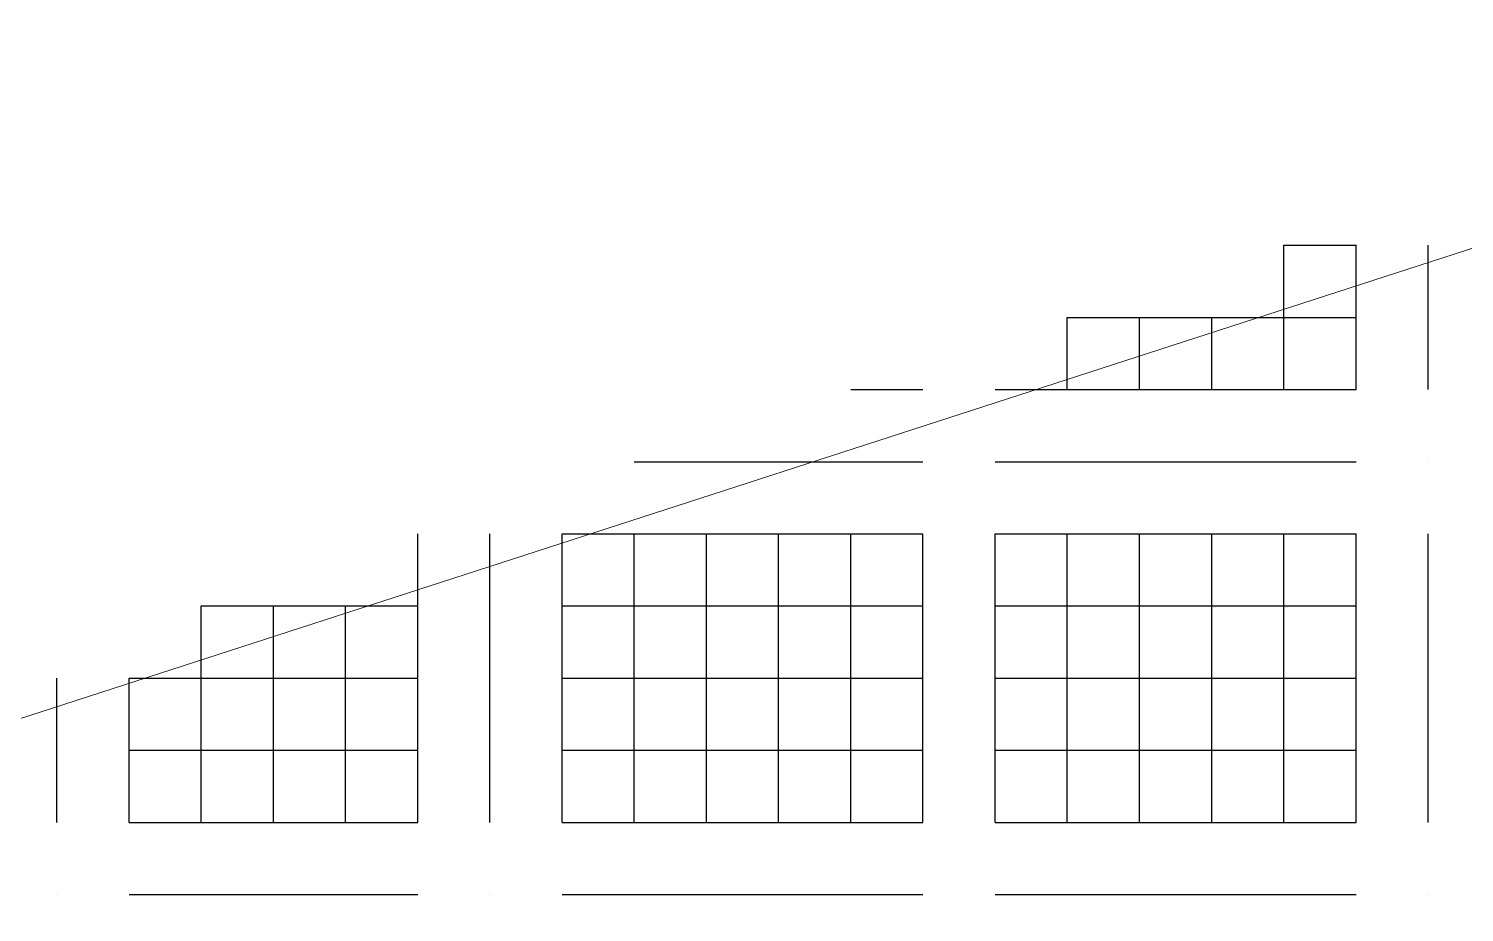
# Model space of a CAD drawing. Header units: millimetres. Extents: x 6 to 745025, y -1528 to 119936.
# Drawn here: x 178.052 to 178.894, y 110.324 to 110.843 of the extents above; entities that cross this region are included whole.
import ezdxf

# ---------------------------------------------------------------- set-up
doc = ezdxf.new("R2010")
doc.units = ezdxf.units.MM
doc.header["$MEASUREMENT"] = 0
doc.layers.get('0').update_dxf_attribs({"linetype": 'CONTINUOUS'})

msp = doc.modelspace()

# ---------------------------------------------------------------- linework, layer by layer
at = {"color": 0, "linetype": 'Continuous', "lineweight": 25, "true_color": 0x000005}
for p, q in [((178.78777, 110.71578), (178.83011, 110.71578)), ((178.83011, 110.71578), (178.83011, 110.71578)), ((178.83011, 110.71578), (178.83011, 110.71578)), ((178.87244, 110.71578), (178.87244, 110.71578)), ((178.87244, 110.71578), (178.87244, 110.71578)), ((178.87244, 110.71578), (178.87244, 110.71578)), ((178.87244, 110.71578), (178.87244, 110.71578)), ((178.87244, 110.71578), (178.87244, 110.71578)), ((178.66077, 110.63111), (178.66077, 110.67344)), ((178.66077, 110.63111), (178.66077, 110.67344)), ((178.66077, 110.63111), (178.66077, 110.67344)), ((178.70311, 110.63111), (178.70311, 110.67344)), ((178.70311, 110.63111), (178.70311, 110.67344)), ((178.70311, 110.63111), (178.70311, 110.67344)), ((178.70311, 110.63111), (178.70311, 110.67344)), ((178.70311, 110.63111), (178.70311, 110.67344)), ((178.70311, 110.63111), (178.70311, 110.67344)), ((178.70311, 110.63111), (178.70311, 110.67344)), ((178.74544, 110.63111), (178.74544, 110.67344)), ((178.74544, 110.63111), (178.74544, 110.67344)), ((178.74544, 110.63111), (178.74544, 110.67344)), ((178.74544, 110.63111), (178.74544, 110.67344)), ((178.74544, 110.63111), (178.74544, 110.67344)), ((178.74544, 110.63111), (178.74544, 110.67344)), ((178.74544, 110.63111), (178.74544, 110.67344)), ((178.78777, 110.67344), (178.83011, 110.67344)), ((178.78777, 110.67344), (178.83011, 110.67344)), ((178.78777, 110.63111), (178.78777, 110.67344)), ((178.78777, 110.63111), (178.78777, 110.67344)), ((178.78777, 110.63111), (178.78777, 110.67344)), ((178.78777, 110.63111), (178.78777, 110.67344)), ((178.78777, 110.63111), (178.78777, 110.67344)), ((178.87244, 110.67344), (178.87244, 110.67344)), ((178.87244, 110.67344), (178.87244, 110.67344)), ((178.87244, 110.67344), (178.87244, 110.67344)), ((178.87244, 110.67344), (178.87244, 110.67344)), ((178.87244, 110.67344), (178.87244, 110.67344)), ((178.87244, 110.67344), (178.87244, 110.67344)), ((178.87244, 110.67344), (178.87244, 110.67344)), ((178.53377, 110.63111), (178.57611, 110.63111)), ((178.53377, 110.63111), (178.53377, 110.63111)), ((178.53377, 110.63111), (178.53377, 110.63111)), ((178.53377, 110.63111), (178.53377, 110.63111)), ((178.57611, 110.63111), (178.57611, 110.63111)), ((178.57611, 110.63111), (178.57611, 110.63111)), ((178.57611, 110.63111), (178.57611, 110.63111)), ((178.57611, 110.63111), (178.57611, 110.63111)), ((178.57611, 110.63111), (178.57611, 110.63111)), ((178.57611, 110.63111), (178.57611, 110.63111)), ((178.57611, 110.63111), (178.57611, 110.63111)), ((178.57611, 110.63111), (178.57611, 110.63111)), ((178.57611, 110.63111), (178.57611, 110.63111)), ((178.57611, 110.63111), (178.57611, 110.63111)), ((178.61844, 110.63111), (178.61844, 110.63111)), ((178.61844, 110.63111), (178.61844, 110.63111)), ((178.61844, 110.63111), (178.61844, 110.63111)), ((178.61844, 110.63111), (178.61844, 110.63111)), ((178.61844, 110.63111), (178.61844, 110.63111)), ((178.61844, 110.63111), (178.61844, 110.63111)), ((178.61844, 110.63111), (178.61844, 110.63111)), ((178.61844, 110.63111), (178.61844, 110.63111)), ((178.66077, 110.63111), (178.66077, 110.63111)), ((178.66077, 110.63111), (178.66077, 110.63111)), ((178.66077, 110.63111), (178.66077, 110.63111)), ((178.66077, 110.63111), (178.66077, 110.63111)), ((178.87244, 110.63111), (178.87244, 110.63111)), ((178.87244, 110.63111), (178.87244, 110.63111)), ((178.87244, 110.63111), (178.87244, 110.63111)), ((178.87244, 110.63111), (178.87244, 110.63111)), ((178.87244, 110.63111), (178.87244, 110.63111)), ((178.87244, 110.63111), (178.87244, 110.63111)), ((178.87244, 110.63111), (178.87244, 110.63111)), ((178.87244, 110.63111), (178.87244, 110.63111)), ((178.40677, 110.58878), (178.40677, 110.58878)), ((178.40677, 110.58878), (178.40677, 110.58878)), ((178.40677, 110.58878), (178.40677, 110.58878)), ((178.44911, 110.58878), (178.44911, 110.58878)), ((178.44911, 110.58878), (178.44911, 110.58878)), ((178.44911, 110.58878), (178.44911, 110.58878)), ((178.44911, 110.58878), (178.44911, 110.58878)), ((178.44911, 110.58878), (178.44911, 110.58878)), ((178.44911, 110.58878), (178.44911, 110.58878)), ((178.44911, 110.58878), (178.44911, 110.58878)), ((178.49144, 110.58878), (178.49144, 110.58878)), ((178.49144, 110.58878), (178.49144, 110.58878)), ((178.49144, 110.58878), (178.49144, 110.58878)), ((178.49144, 110.58878), (178.49144, 110.58878)), ((178.49144, 110.58878), (178.49144, 110.58878)), ((178.49144, 110.58878), (178.49144, 110.58878)), ((178.49144, 110.58878), (178.49144, 110.58878)), ((178.53377, 110.58878), (178.57611, 110.58878)), ((178.53377, 110.58878), (178.53377, 110.58878)), ((178.53377, 110.58878), (178.53377, 110.58878)), ((178.53377, 110.58878), (178.53377, 110.58878)), ((178.53377, 110.58878), (178.53377, 110.58878)), ((178.53377, 110.58878), (178.53377, 110.58878)), ((178.53377, 110.58878), (178.53377, 110.58878)), ((178.53377, 110.58878), (178.53377, 110.58878)), ((178.57611, 110.58878), (178.57611, 110.58878)), ((178.57611, 110.58878), (178.57611, 110.58878)), ((178.57611, 110.58878), (178.57611, 110.58878)), ((178.57611, 110.58878), (178.57611, 110.58878)), ((178.57611, 110.58878), (178.57611, 110.58878)), ((178.57611, 110.58878), (178.57611, 110.58878)), ((178.57611, 110.58878), (178.57611, 110.58878)), ((178.61844, 110.58878), (178.61844, 110.58878)), ((178.61844, 110.58878), (178.61844, 110.58878)), ((178.61844, 110.58878), (178.61844, 110.58878)), ((178.61844, 110.58878), (178.61844, 110.58878)), ((178.61844, 110.58878), (178.61844, 110.58878)), ((178.61844, 110.58878), (178.61844, 110.58878)), ((178.61844, 110.58878), (178.61844, 110.58878)), ((178.61844, 110.58878), (178.61844, 110.58878)), ((178.66077, 110.58878), (178.66077, 110.58878)), ((178.66077, 110.58878), (178.66077, 110.58878)), ((178.66077, 110.58878), (178.66077, 110.58878)), ((178.66077, 110.58878), (178.66077, 110.58878)), ((178.66077, 110.58878), (178.66077, 110.58878)), ((178.66077, 110.58878), (178.66077, 110.58878)), ((178.66077, 110.58878), (178.66077, 110.58878)), ((178.70311, 110.58878), (178.70311, 110.58878)), ((178.70311, 110.58878), (178.70311, 110.58878)), ((178.70311, 110.58878), (178.70311, 110.58878)), ((178.70311, 110.58878), (178.70311, 110.58878)), ((178.70311, 110.58878), (178.70311, 110.58878)), ((178.70311, 110.58878), (178.70311, 110.58878)), ((178.70311, 110.58878), (178.70311, 110.58878)), ((178.74544, 110.58878), (178.74544, 110.58878)), ((178.74544, 110.58878), (178.74544, 110.58878)), ((178.74544, 110.58878), (178.74544, 110.58878)), ((178.74544, 110.58878), (178.74544, 110.58878)), ((178.74544, 110.58878), (178.74544, 110.58878)), ((178.74544, 110.58878), (178.74544, 110.58878)), ((178.74544, 110.58878), (178.74544, 110.58878)), ((178.78777, 110.58878), (178.78777, 110.58878)), ((178.78777, 110.58878), (178.78777, 110.58878)), ((178.78777, 110.58878), (178.78777, 110.58878)), ((178.78777, 110.58878), (178.78777, 110.58878)), ((178.78777, 110.58878), (178.78777, 110.58878)), ((178.78777, 110.58878), (178.78777, 110.58878)), ((178.78777, 110.58878), (178.78777, 110.58878)), ((178.83011, 110.58878), (178.83011, 110.58878)), ((178.83011, 110.58878), (178.83011, 110.58878)), ((178.83011, 110.58878), (178.83011, 110.58878)), ((178.83011, 110.58878), (178.83011, 110.58878)), ((178.83011, 110.58878), (178.83011, 110.58878)), ((178.83011, 110.58878), (178.83011, 110.58878)), ((178.83011, 110.58878), (178.83011, 110.58878)), ((178.87244, 110.58878), (178.87244, 110.58878)), ((178.87244, 110.58878), (178.87244, 110.58878)), ((178.87244, 110.58878), (178.87244, 110.58878)), ((178.87244, 110.58878), (178.87244, 110.58878)), ((178.87244, 110.58878), (178.87244, 110.58878)), ((178.87244, 110.58878), (178.87244, 110.58878)), ((178.87244, 110.58878), (178.87244, 110.58878)), ((178.87244, 110.58878), (178.87244, 110.58878)), ((178.87244, 110.58878), (178.87244, 110.58878)), ((178.87244, 110.58878), (178.87244, 110.58878)), ((178.87244, 110.58878), (178.87244, 110.58878)), ((178.87244, 110.58878), (178.87244, 110.58878)), ((178.87244, 110.58878), (178.87244, 110.58878)), ((178.87244, 110.58878), (178.87244, 110.58878)), ((178.27977, 110.54644), (178.27977, 110.54644)), ((178.32211, 110.54644), (178.32211, 110.54644)), ((178.32211, 110.54644), (178.32211, 110.54644)), ((178.32211, 110.54644), (178.32211, 110.54644)), ((178.32211, 110.54644), (178.32211, 110.54644)), ((178.87244, 110.54644), (178.87244, 110.54644)), ((178.87244, 110.54644), (178.87244, 110.54644)), ((178.87244, 110.54644), (178.87244, 110.54644)), ((178.87244, 110.54644), (178.87244, 110.54644)), ((178.87244, 110.54644), (178.87244, 110.54644)), ((178.87244, 110.54644), (178.87244, 110.54644)), ((178.87244, 110.54644), (178.87244, 110.54644)), ((178.23744, 110.50411), (178.27977, 110.50411)), ((178.23744, 110.50411), (178.27977, 110.50411)), ((178.27977, 110.50411), (178.27977, 110.50411)), ((178.32211, 110.50411), (178.32211, 110.50411)), ((178.32211, 110.50411), (178.32211, 110.50411)), ((178.32211, 110.50411), (178.32211, 110.50411)), ((178.32211, 110.50411), (178.32211, 110.50411)), ((178.32211, 110.50411), (178.32211, 110.50411)), ((178.32211, 110.50411), (178.32211, 110.50411)), ((178.32211, 110.50411), (178.32211, 110.50411)), ((178.87244, 110.50411), (178.87244, 110.50411)), ((178.87244, 110.50411), (178.87244, 110.50411)), ((178.87244, 110.50411), (178.87244, 110.50411)), ((178.87244, 110.50411), (178.87244, 110.50411)), ((178.87244, 110.50411), (178.87244, 110.50411)), ((178.87244, 110.50411), (178.87244, 110.50411)), ((178.87244, 110.50411), (178.87244, 110.50411)), ((178.06811, 110.46178), (178.06811, 110.46178)), ((178.06811, 110.46178), (178.06811, 110.46178)), ((178.06811, 110.46178), (178.06811, 110.46178)), ((178.06811, 110.46178), (178.06811, 110.46178)), ((178.32211, 110.46178), (178.32211, 110.46178)), ((178.32211, 110.46178), (178.32211, 110.46178)), ((178.32211, 110.46178), (178.32211, 110.46178)), ((178.32211, 110.46178), (178.32211, 110.46178)), ((178.32211, 110.46178), (178.32211, 110.46178)), ((178.32211, 110.46178), (178.32211, 110.46178)), ((178.32211, 110.46178), (178.32211, 110.46178)), ((178.87244, 110.46178), (178.87244, 110.46178)), ((178.87244, 110.46178), (178.87244, 110.46178)), ((178.87244, 110.46178), (178.87244, 110.46178)), ((178.87244, 110.46178), (178.87244, 110.46178)), ((178.87244, 110.46178), (178.87244, 110.46178)), ((178.87244, 110.46178), (178.87244, 110.46178)), ((178.87244, 110.46178), (178.87244, 110.46178)), ((178.06811, 110.41944), (178.06811, 110.41944)), ((178.06811, 110.41944), (178.06811, 110.41944)), ((178.06811, 110.41944), (178.06811, 110.41944)), ((178.06811, 110.41944), (178.06811, 110.41944)), ((178.06811, 110.41944), (178.06811, 110.41944)), ((178.06811, 110.41944), (178.06811, 110.41944)), ((178.06811, 110.41944), (178.06811, 110.41944)), ((178.32211, 110.41944), (178.32211, 110.41944)), ((178.32211, 110.41944), (178.32211, 110.41944)), ((178.32211, 110.41944), (178.32211, 110.41944)), ((178.32211, 110.41944), (178.32211, 110.41944)), ((178.32211, 110.41944), (178.32211, 110.41944)), ((178.32211, 110.41944), (178.32211, 110.41944)), ((178.32211, 110.41944), (178.32211, 110.41944)), ((178.87244, 110.41944), (178.87244, 110.41944)), ((178.87244, 110.41944), (178.87244, 110.41944)), ((178.87244, 110.41944), (178.87244, 110.41944)), ((178.87244, 110.41944), (178.87244, 110.41944)), ((178.87244, 110.41944), (178.87244, 110.41944)), ((178.87244, 110.41944), (178.87244, 110.41944)), ((178.87244, 110.41944), (178.87244, 110.41944)), ((178.06811, 110.37711), (178.06811, 110.37711)), ((178.06811, 110.37711), (178.06811, 110.37711)), ((178.06811, 110.37711), (178.06811, 110.37711)), ((178.06811, 110.37711), (178.06811, 110.37711)), ((178.06811, 110.37711), (178.06811, 110.37711)), ((178.06811, 110.37711), (178.06811, 110.37711)), ((178.06811, 110.37711), (178.06811, 110.37711)), ((178.06811, 110.37711), (178.06811, 110.37711)), ((178.32211, 110.37711), (178.32211, 110.37711)), ((178.32211, 110.37711), (178.32211, 110.37711)), ((178.32211, 110.37711), (178.32211, 110.37711)), ((178.32211, 110.37711), (178.32211, 110.37711)), ((178.32211, 110.37711), (178.32211, 110.37711)), ((178.32211, 110.37711), (178.32211, 110.37711)), ((178.32211, 110.37711), (178.32211, 110.37711)), ((178.32211, 110.37711), (178.32211, 110.37711)), ((178.87244, 110.37711), (178.87244, 110.37711)), ((178.87244, 110.37711), (178.87244, 110.37711)), ((178.87244, 110.37711), (178.87244, 110.37711)), ((178.87244, 110.37711), (178.87244, 110.37711)), ((178.87244, 110.37711), (178.87244, 110.37711)), ((178.87244, 110.37711), (178.87244, 110.37711)), ((178.87244, 110.37711), (178.87244, 110.37711)), ((178.87244, 110.37711), (178.87244, 110.37711)), ((178.06811, 110.33478), (178.06811, 110.33478)), ((178.06811, 110.33478), (178.06811, 110.33478)), ((178.06811, 110.33478), (178.06811, 110.33478)), ((178.06811, 110.33478), (178.06811, 110.33478)), ((178.06811, 110.33478), (178.06811, 110.33478)), ((178.06811, 110.33478), (178.06811, 110.33478)), ((178.06811, 110.33478), (178.06811, 110.33478)), ((178.06811, 110.33478), (178.06811, 110.33478)), ((178.06811, 110.33478), (178.06811, 110.33478)), ((178.06811, 110.33478), (178.06811, 110.33478)), ((178.06811, 110.33478), (178.06811, 110.33478)), ((178.06811, 110.33478), (178.06811, 110.33478)), ((178.06811, 110.33478), (178.06811, 110.33478)), ((178.06811, 110.33478), (178.06811, 110.33478)), ((178.11044, 110.33478), (178.11044, 110.33478)), ((178.11044, 110.33478), (178.11044, 110.33478)), ((178.11044, 110.33478), (178.11044, 110.33478)), ((178.11044, 110.33478), (178.11044, 110.33478)), ((178.11044, 110.33478), (178.11044, 110.33478)), ((178.11044, 110.33478), (178.11044, 110.33478)), ((178.11044, 110.33478), (178.11044, 110.33478)), ((178.11044, 110.33478), (178.11044, 110.33478)), ((178.15277, 110.33478), (178.15277, 110.33478)), ((178.15277, 110.33478), (178.15277, 110.33478)), ((178.15277, 110.33478), (178.15277, 110.33478)), ((178.15277, 110.33478), (178.15277, 110.33478)), ((178.15277, 110.33478), (178.15277, 110.33478)), ((178.15277, 110.33478), (178.15277, 110.33478)), ((178.15277, 110.33478), (178.15277, 110.33478)), ((178.19511, 110.33478), (178.19511, 110.33478)), ((178.19511, 110.33478), (178.19511, 110.33478)), ((178.19511, 110.33478), (178.19511, 110.33478)), ((178.19511, 110.33478), (178.19511, 110.33478)), ((178.19511, 110.33478), (178.19511, 110.33478)), ((178.19511, 110.33478), (178.19511, 110.33478)), ((178.19511, 110.33478), (178.19511, 110.33478)), ((178.23744, 110.33478), (178.23744, 110.33478)), ((178.23744, 110.33478), (178.23744, 110.33478)), ((178.23744, 110.33478), (178.23744, 110.33478)), ((178.23744, 110.33478), (178.23744, 110.33478)), ((178.23744, 110.33478), (178.23744, 110.33478)), ((178.23744, 110.33478), (178.23744, 110.33478)), ((178.23744, 110.33478), (178.23744, 110.33478)), ((178.27977, 110.33478), (178.27977, 110.33478)), ((178.27977, 110.33478), (178.27977, 110.33478)), ((178.27977, 110.33478), (178.27977, 110.33478)), ((178.27977, 110.33478), (178.27977, 110.33478)), ((178.27977, 110.33478), (178.27977, 110.33478)), ((178.27977, 110.33478), (178.27977, 110.33478)), ((178.27977, 110.33478), (178.27977, 110.33478)), ((178.32211, 110.33478), (178.32211, 110.33478)), ((178.32211, 110.33478), (178.32211, 110.33478)), ((178.32211, 110.33478), (178.32211, 110.33478)), ((178.32211, 110.33478), (178.32211, 110.33478)), ((178.32211, 110.33478), (178.32211, 110.33478)), ((178.32211, 110.33478), (178.32211, 110.33478)), ((178.32211, 110.33478), (178.32211, 110.33478)), ((178.32211, 110.33478), (178.32211, 110.33478)), ((178.32211, 110.33478), (178.32211, 110.33478)), ((178.32211, 110.33478), (178.32211, 110.33478)), ((178.32211, 110.33478), (178.32211, 110.33478)), ((178.32211, 110.33478), (178.32211, 110.33478)), ((178.32211, 110.33478), (178.32211, 110.33478)), ((178.32211, 110.33478), (178.32211, 110.33478)), ((178.36444, 110.33478), (178.36444, 110.33478)), ((178.36444, 110.33478), (178.36444, 110.33478)), ((178.36444, 110.33478), (178.36444, 110.33478)), ((178.36444, 110.33478), (178.36444, 110.33478)), ((178.36444, 110.33478), (178.36444, 110.33478)), ((178.36444, 110.33478), (178.36444, 110.33478)), ((178.36444, 110.33478), (178.36444, 110.33478)), ((178.36444, 110.33478), (178.36444, 110.33478)), ((178.40677, 110.33478), (178.40677, 110.33478)), ((178.40677, 110.33478), (178.40677, 110.33478)), ((178.40677, 110.33478), (178.40677, 110.33478)), ((178.40677, 110.33478), (178.40677, 110.33478)), ((178.40677, 110.33478), (178.40677, 110.33478)), ((178.40677, 110.33478), (178.40677, 110.33478)), ((178.40677, 110.33478), (178.40677, 110.33478)), ((178.44911, 110.33478), (178.44911, 110.33478)), ((178.44911, 110.33478), (178.44911, 110.33478)), ((178.44911, 110.33478), (178.44911, 110.33478)), ((178.44911, 110.33478), (178.44911, 110.33478)), ((178.44911, 110.33478), (178.44911, 110.33478)), ((178.44911, 110.33478), (178.44911, 110.33478)), ((178.44911, 110.33478), (178.44911, 110.33478)), ((178.49144, 110.33478), (178.49144, 110.33478)), ((178.49144, 110.33478), (178.49144, 110.33478)), ((178.49144, 110.33478), (178.49144, 110.33478)), ((178.49144, 110.33478), (178.49144, 110.33478)), ((178.49144, 110.33478), (178.49144, 110.33478)), ((178.49144, 110.33478), (178.49144, 110.33478)), ((178.49144, 110.33478), (178.49144, 110.33478)), ((178.53377, 110.33478), (178.53377, 110.33478)), ((178.53377, 110.33478), (178.53377, 110.33478)), ((178.53377, 110.33478), (178.53377, 110.33478)), ((178.53377, 110.33478), (178.53377, 110.33478)), ((178.53377, 110.33478), (178.53377, 110.33478)), ((178.53377, 110.33478), (178.53377, 110.33478)), ((178.53377, 110.33478), (178.53377, 110.33478)), ((178.57611, 110.33478), (178.57611, 110.33478)), ((178.57611, 110.33478), (178.57611, 110.33478)), ((178.57611, 110.33478), (178.57611, 110.33478)), ((178.57611, 110.33478), (178.57611, 110.33478)), ((178.57611, 110.33478), (178.57611, 110.33478)), ((178.57611, 110.33478), (178.57611, 110.33478)), ((178.57611, 110.33478), (178.57611, 110.33478)), ((178.61844, 110.33478), (178.61844, 110.33478)), ((178.61844, 110.33478), (178.61844, 110.33478)), ((178.61844, 110.33478), (178.61844, 110.33478)), ((178.61844, 110.33478), (178.61844, 110.33478)), ((178.61844, 110.33478), (178.61844, 110.33478)), ((178.61844, 110.33478), (178.61844, 110.33478)), ((178.61844, 110.33478), (178.61844, 110.33478)), ((178.61844, 110.33478), (178.61844, 110.33478)), ((178.66077, 110.33478), (178.66077, 110.33478)), ((178.66077, 110.33478), (178.66077, 110.33478)), ((178.66077, 110.33478), (178.66077, 110.33478)), ((178.66077, 110.33478), (178.66077, 110.33478)), ((178.66077, 110.33478), (178.66077, 110.33478)), ((178.66077, 110.33478), (178.66077, 110.33478)), ((178.66077, 110.33478), (178.66077, 110.33478)), ((178.70311, 110.33478), (178.70311, 110.33478)), ((178.70311, 110.33478), (178.70311, 110.33478)), ((178.70311, 110.33478), (178.70311, 110.33478)), ((178.70311, 110.33478), (178.70311, 110.33478)), ((178.70311, 110.33478), (178.70311, 110.33478)), ((178.70311, 110.33478), (178.70311, 110.33478)), ((178.70311, 110.33478), (178.70311, 110.33478)), ((178.74544, 110.33478), (178.74544, 110.33478)), ((178.74544, 110.33478), (178.74544, 110.33478)), ((178.74544, 110.33478), (178.74544, 110.33478)), ((178.74544, 110.33478), (178.74544, 110.33478)), ((178.74544, 110.33478), (178.74544, 110.33478)), ((178.74544, 110.33478), (178.74544, 110.33478)), ((178.74544, 110.33478), (178.74544, 110.33478)), ((178.78777, 110.33478), (178.78777, 110.33478)), ((178.78777, 110.33478), (178.78777, 110.33478)), ((178.78777, 110.33478), (178.78777, 110.33478)), ((178.78777, 110.33478), (178.78777, 110.33478)), ((178.78777, 110.33478), (178.78777, 110.33478)), ((178.78777, 110.33478), (178.78777, 110.33478)), ((178.78777, 110.33478), (178.78777, 110.33478)), ((178.83011, 110.33478), (178.83011, 110.33478)), ((178.83011, 110.33478), (178.83011, 110.33478)), ((178.83011, 110.33478), (178.83011, 110.33478)), ((178.83011, 110.33478), (178.83011, 110.33478)), ((178.83011, 110.33478), (178.83011, 110.33478)), ((178.83011, 110.33478), (178.83011, 110.33478)), ((178.83011, 110.33478), (178.83011, 110.33478)), ((178.87244, 110.33478), (178.87244, 110.33478)), ((178.87244, 110.33478), (178.87244, 110.33478)), ((178.87244, 110.33478), (178.87244, 110.33478)), ((178.87244, 110.33478), (178.87244, 110.33478)), ((178.87244, 110.33478), (178.87244, 110.33478)), ((178.87244, 110.33478), (178.87244, 110.33478)), ((178.87244, 110.33478), (178.87244, 110.33478)), ((178.87244, 110.33478), (178.87244, 110.33478)), ((178.87244, 110.33478), (178.87244, 110.33478)), ((178.87244, 110.33478), (178.87244, 110.33478)), ((178.87244, 110.33478), (178.87244, 110.33478)), ((178.87244, 110.33478), (178.87244, 110.33478)), ((178.87244, 110.33478), (178.87244, 110.33478)), ((178.87244, 110.33478), (178.87244, 110.33478))]:
    msp.add_line(p, q, dxfattribs=at)
at = {"color": 0, "linetype": 'Continuous', "lineweight": 18, "true_color": 0x000003}
msp.add_lwpolyline([(179.29577, 110.84278), (176.29011, 109.86911), (179.29577, 108.89544)], dxfattribs=at)
at = {"color": 0, "linetype": 'Continuous', "lineweight": 25, "true_color": 0x000005}
for points in [[(178.78777, 110.63111), (178.78777, 110.67344), (178.78777, 110.71578)], [(178.78777, 110.63111), (178.78777, 110.67344), (178.78777, 110.71578)], [(178.83011, 110.63111), (178.83011, 110.67344), (178.83011, 110.71578)], [(178.83011, 110.63111), (178.83011, 110.67344), (178.83011, 110.71578)], [(178.83011, 110.63111), (178.83011, 110.67344), (178.83011, 110.71578)], [(178.83011, 110.63111), (178.83011, 110.67344), (178.83011, 110.71578)], [(178.83011, 110.63111), (178.83011, 110.67344), (178.83011, 110.71578)], [(178.83011, 110.63111), (178.83011, 110.67344), (178.83011, 110.71578)], [(178.83011, 110.63111), (178.83011, 110.67344), (178.83011, 110.71578)], [(178.87244, 110.63111), (178.87244, 110.67344), (178.87244, 110.71578)], [(178.87244, 110.63111), (178.87244, 110.67344), (178.87244, 110.71578)], [(178.87244, 110.63111), (178.87244, 110.67344), (178.87244, 110.71578)], [(178.87244, 110.63111), (178.87244, 110.67344), (178.87244, 110.71578)], [(178.87244, 110.63111), (178.87244, 110.67344), (178.87244, 110.71578)], [(178.87244, 110.63111), (178.87244, 110.67344), (178.87244, 110.71578)], [(178.87244, 110.63111), (178.87244, 110.67344), (178.87244, 110.71578)], [(178.66077, 110.67344), (178.70311, 110.67344), (178.74544, 110.67344), (178.78777, 110.67344), (178.83011, 110.67344)], [(178.70311, 110.67344), (178.74544, 110.67344), (178.78777, 110.67344), (178.83011, 110.67344)], [(178.70311, 110.67344), (178.74544, 110.67344), (178.78777, 110.67344), (178.83011, 110.67344)], [(178.74544, 110.67344), (178.78777, 110.67344), (178.83011, 110.67344)], [(178.74544, 110.67344), (178.78777, 110.67344), (178.83011, 110.67344)], [(178.61844, 110.63111), (178.66077, 110.63111), (178.70311, 110.63111), (178.74544, 110.63111), (178.78777, 110.63111), (178.83011, 110.63111)], [(178.61844, 110.63111), (178.66077, 110.63111), (178.70311, 110.63111), (178.74544, 110.63111), (178.78777, 110.63111), (178.83011, 110.63111)], [(178.61844, 110.63111), (178.66077, 110.63111), (178.70311, 110.63111), (178.74544, 110.63111), (178.78777, 110.63111), (178.83011, 110.63111)], [(178.61844, 110.63111), (178.66077, 110.63111), (178.70311, 110.63111), (178.74544, 110.63111), (178.78777, 110.63111), (178.83011, 110.63111)], [(178.61844, 110.63111), (178.66077, 110.63111), (178.70311, 110.63111), (178.74544, 110.63111), (178.78777, 110.63111), (178.83011, 110.63111)], [(178.61844, 110.63111), (178.66077, 110.63111), (178.70311, 110.63111), (178.74544, 110.63111), (178.78777, 110.63111), (178.83011, 110.63111)], [(178.66077, 110.63111), (178.70311, 110.63111), (178.74544, 110.63111), (178.78777, 110.63111), (178.83011, 110.63111)], [(178.66077, 110.63111), (178.70311, 110.63111), (178.74544, 110.63111), (178.78777, 110.63111), (178.83011, 110.63111)], [(178.40677, 110.58878), (178.44911, 110.58878), (178.49144, 110.58878), (178.53377, 110.58878), (178.57611, 110.58878)], [(178.44911, 110.58878), (178.49144, 110.58878), (178.53377, 110.58878), (178.57611, 110.58878)], [(178.44911, 110.58878), (178.49144, 110.58878), (178.53377, 110.58878), (178.57611, 110.58878)], [(178.44911, 110.58878), (178.49144, 110.58878), (178.53377, 110.58878), (178.57611, 110.58878)], [(178.49144, 110.58878), (178.53377, 110.58878), (178.57611, 110.58878)], [(178.49144, 110.58878), (178.53377, 110.58878), (178.57611, 110.58878)], [(178.61844, 110.58878), (178.66077, 110.58878), (178.70311, 110.58878), (178.74544, 110.58878), (178.78777, 110.58878), (178.83011, 110.58878)], [(178.61844, 110.58878), (178.66077, 110.58878), (178.70311, 110.58878), (178.74544, 110.58878), (178.78777, 110.58878), (178.83011, 110.58878)], [(178.61844, 110.58878), (178.66077, 110.58878), (178.70311, 110.58878), (178.74544, 110.58878), (178.78777, 110.58878), (178.83011, 110.58878)], [(178.61844, 110.58878), (178.66077, 110.58878), (178.70311, 110.58878), (178.74544, 110.58878), (178.78777, 110.58878), (178.83011, 110.58878)], [(178.61844, 110.58878), (178.66077, 110.58878), (178.70311, 110.58878), (178.74544, 110.58878), (178.78777, 110.58878), (178.83011, 110.58878)], [(178.61844, 110.58878), (178.66077, 110.58878), (178.70311, 110.58878), (178.74544, 110.58878), (178.78777, 110.58878), (178.83011, 110.58878)], [(178.61844, 110.58878), (178.66077, 110.58878), (178.70311, 110.58878), (178.74544, 110.58878), (178.78777, 110.58878), (178.83011, 110.58878)], [(178.27977, 110.37711), (178.27977, 110.41944), (178.27977, 110.46178), (178.27977, 110.50411), (178.27977, 110.54644)], [(178.27977, 110.37711), (178.27977, 110.41944), (178.27977, 110.46178), (178.27977, 110.50411), (178.27977, 110.54644)], [(178.27977, 110.37711), (178.27977, 110.41944), (178.27977, 110.46178), (178.27977, 110.50411), (178.27977, 110.54644)], [(178.27977, 110.37711), (178.27977, 110.41944), (178.27977, 110.46178), (178.27977, 110.50411), (178.27977, 110.54644)], [(178.32211, 110.37711), (178.32211, 110.41944), (178.32211, 110.46178), (178.32211, 110.50411), (178.32211, 110.54644)], [(178.32211, 110.37711), (178.32211, 110.41944), (178.32211, 110.46178), (178.32211, 110.50411), (178.32211, 110.54644)], [(178.32211, 110.37711), (178.32211, 110.41944), (178.32211, 110.46178), (178.32211, 110.50411), (178.32211, 110.54644)], [(178.32211, 110.37711), (178.32211, 110.41944), (178.32211, 110.46178), (178.32211, 110.50411), (178.32211, 110.54644)], [(178.32211, 110.37711), (178.32211, 110.41944), (178.32211, 110.46178), (178.32211, 110.50411), (178.32211, 110.54644)], [(178.32211, 110.37711), (178.32211, 110.41944), (178.32211, 110.46178), (178.32211, 110.50411), (178.32211, 110.54644)], [(178.32211, 110.37711), (178.32211, 110.41944), (178.32211, 110.46178), (178.32211, 110.50411), (178.32211, 110.54644)], [(178.36444, 110.54644), (178.40677, 110.54644), (178.44911, 110.54644), (178.49144, 110.54644), (178.53377, 110.54644), (178.57611, 110.54644)], [(178.36444, 110.54644), (178.40677, 110.54644), (178.44911, 110.54644), (178.49144, 110.54644), (178.53377, 110.54644), (178.57611, 110.54644)], [(178.36444, 110.54644), (178.40677, 110.54644), (178.44911, 110.54644), (178.49144, 110.54644), (178.53377, 110.54644), (178.57611, 110.54644)], [(178.36444, 110.54644), (178.40677, 110.54644), (178.44911, 110.54644), (178.49144, 110.54644), (178.53377, 110.54644), (178.57611, 110.54644)], [(178.36444, 110.54644), (178.40677, 110.54644), (178.44911, 110.54644), (178.49144, 110.54644), (178.53377, 110.54644), (178.57611, 110.54644)], [(178.36444, 110.54644), (178.40677, 110.54644), (178.44911, 110.54644), (178.49144, 110.54644), (178.53377, 110.54644), (178.57611, 110.54644)], [(178.36444, 110.37711), (178.36444, 110.41944), (178.36444, 110.46178), (178.36444, 110.50411), (178.36444, 110.54644)], [(178.36444, 110.37711), (178.36444, 110.41944), (178.36444, 110.46178), (178.36444, 110.50411), (178.36444, 110.54644)], [(178.36444, 110.37711), (178.36444, 110.41944), (178.36444, 110.46178), (178.36444, 110.50411), (178.36444, 110.54644)], [(178.36444, 110.37711), (178.36444, 110.41944), (178.36444, 110.46178), (178.36444, 110.50411), (178.36444, 110.54644)], [(178.36444, 110.37711), (178.36444, 110.41944), (178.36444, 110.46178), (178.36444, 110.50411), (178.36444, 110.54644)], [(178.36444, 110.37711), (178.36444, 110.41944), (178.36444, 110.46178), (178.36444, 110.50411), (178.36444, 110.54644)], [(178.36444, 110.37711), (178.36444, 110.41944), (178.36444, 110.46178), (178.36444, 110.50411), (178.36444, 110.54644)], [(178.36444, 110.37711), (178.36444, 110.41944), (178.36444, 110.46178), (178.36444, 110.50411), (178.36444, 110.54644)], [(178.40677, 110.54644), (178.44911, 110.54644), (178.49144, 110.54644), (178.53377, 110.54644), (178.57611, 110.54644)], [(178.40677, 110.37711), (178.40677, 110.41944), (178.40677, 110.46178), (178.40677, 110.50411), (178.40677, 110.54644)], [(178.40677, 110.37711), (178.40677, 110.41944), (178.40677, 110.46178), (178.40677, 110.50411), (178.40677, 110.54644)], [(178.40677, 110.37711), (178.40677, 110.41944), (178.40677, 110.46178), (178.40677, 110.50411), (178.40677, 110.54644)], [(178.40677, 110.37711), (178.40677, 110.41944), (178.40677, 110.46178), (178.40677, 110.50411), (178.40677, 110.54644)], [(178.40677, 110.37711), (178.40677, 110.41944), (178.40677, 110.46178), (178.40677, 110.50411), (178.40677, 110.54644)], [(178.40677, 110.37711), (178.40677, 110.41944), (178.40677, 110.46178), (178.40677, 110.50411), (178.40677, 110.54644)], [(178.40677, 110.37711), (178.40677, 110.41944), (178.40677, 110.46178), (178.40677, 110.50411), (178.40677, 110.54644)], [(178.44911, 110.37711), (178.44911, 110.41944), (178.44911, 110.46178), (178.44911, 110.50411), (178.44911, 110.54644)], [(178.44911, 110.37711), (178.44911, 110.41944), (178.44911, 110.46178), (178.44911, 110.50411), (178.44911, 110.54644)], [(178.44911, 110.37711), (178.44911, 110.41944), (178.44911, 110.46178), (178.44911, 110.50411), (178.44911, 110.54644)], [(178.44911, 110.37711), (178.44911, 110.41944), (178.44911, 110.46178), (178.44911, 110.50411), (178.44911, 110.54644)], [(178.44911, 110.37711), (178.44911, 110.41944), (178.44911, 110.46178), (178.44911, 110.50411), (178.44911, 110.54644)], [(178.44911, 110.37711), (178.44911, 110.41944), (178.44911, 110.46178), (178.44911, 110.50411), (178.44911, 110.54644)], [(178.44911, 110.37711), (178.44911, 110.41944), (178.44911, 110.46178), (178.44911, 110.50411), (178.44911, 110.54644)], [(178.49144, 110.37711), (178.49144, 110.41944), (178.49144, 110.46178), (178.49144, 110.50411), (178.49144, 110.54644)], [(178.49144, 110.37711), (178.49144, 110.41944), (178.49144, 110.46178), (178.49144, 110.50411), (178.49144, 110.54644)], [(178.49144, 110.37711), (178.49144, 110.41944), (178.49144, 110.46178), (178.49144, 110.50411), (178.49144, 110.54644)], [(178.49144, 110.37711), (178.49144, 110.41944), (178.49144, 110.46178), (178.49144, 110.50411), (178.49144, 110.54644)], [(178.49144, 110.37711), (178.49144, 110.41944), (178.49144, 110.46178), (178.49144, 110.50411), (178.49144, 110.54644)], [(178.49144, 110.37711), (178.49144, 110.41944), (178.49144, 110.46178), (178.49144, 110.50411), (178.49144, 110.54644)], [(178.49144, 110.37711), (178.49144, 110.41944), (178.49144, 110.46178), (178.49144, 110.50411), (178.49144, 110.54644)], [(178.53377, 110.37711), (178.53377, 110.41944), (178.53377, 110.46178), (178.53377, 110.50411), (178.53377, 110.54644)], [(178.53377, 110.37711), (178.53377, 110.41944), (178.53377, 110.46178), (178.53377, 110.50411), (178.53377, 110.54644)], [(178.53377, 110.37711), (178.53377, 110.41944), (178.53377, 110.46178), (178.53377, 110.50411), (178.53377, 110.54644)], [(178.53377, 110.37711), (178.53377, 110.41944), (178.53377, 110.46178), (178.53377, 110.50411), (178.53377, 110.54644)], [(178.53377, 110.37711), (178.53377, 110.41944), (178.53377, 110.46178), (178.53377, 110.50411), (178.53377, 110.54644)], [(178.53377, 110.37711), (178.53377, 110.41944), (178.53377, 110.46178), (178.53377, 110.50411), (178.53377, 110.54644)], [(178.53377, 110.37711), (178.53377, 110.41944), (178.53377, 110.46178), (178.53377, 110.50411), (178.53377, 110.54644)], [(178.57611, 110.37711), (178.57611, 110.41944), (178.57611, 110.46178), (178.57611, 110.50411), (178.57611, 110.54644)], [(178.57611, 110.37711), (178.57611, 110.41944), (178.57611, 110.46178), (178.57611, 110.50411), (178.57611, 110.54644)], [(178.57611, 110.37711), (178.57611, 110.41944), (178.57611, 110.46178), (178.57611, 110.50411), (178.57611, 110.54644)], [(178.57611, 110.37711), (178.57611, 110.41944), (178.57611, 110.46178), (178.57611, 110.50411), (178.57611, 110.54644)], [(178.57611, 110.37711), (178.57611, 110.41944), (178.57611, 110.46178), (178.57611, 110.50411), (178.57611, 110.54644)], [(178.57611, 110.37711), (178.57611, 110.41944), (178.57611, 110.46178), (178.57611, 110.50411), (178.57611, 110.54644)], [(178.57611, 110.37711), (178.57611, 110.41944), (178.57611, 110.46178), (178.57611, 110.50411), (178.57611, 110.54644)], [(178.61844, 110.54644), (178.66077, 110.54644), (178.70311, 110.54644), (178.74544, 110.54644), (178.78777, 110.54644), (178.83011, 110.54644)], [(178.61844, 110.54644), (178.66077, 110.54644), (178.70311, 110.54644), (178.74544, 110.54644), (178.78777, 110.54644), (178.83011, 110.54644)], [(178.61844, 110.54644), (178.66077, 110.54644), (178.70311, 110.54644), (178.74544, 110.54644), (178.78777, 110.54644), (178.83011, 110.54644)], [(178.61844, 110.54644), (178.66077, 110.54644), (178.70311, 110.54644), (178.74544, 110.54644), (178.78777, 110.54644), (178.83011, 110.54644)], [(178.61844, 110.54644), (178.66077, 110.54644), (178.70311, 110.54644), (178.74544, 110.54644), (178.78777, 110.54644), (178.83011, 110.54644)], [(178.61844, 110.54644), (178.66077, 110.54644), (178.70311, 110.54644), (178.74544, 110.54644), (178.78777, 110.54644), (178.83011, 110.54644)], [(178.61844, 110.54644), (178.66077, 110.54644), (178.70311, 110.54644), (178.74544, 110.54644), (178.78777, 110.54644), (178.83011, 110.54644)], [(178.61844, 110.37711), (178.61844, 110.41944), (178.61844, 110.46178), (178.61844, 110.50411), (178.61844, 110.54644)], [(178.61844, 110.37711), (178.61844, 110.41944), (178.61844, 110.46178), (178.61844, 110.50411), (178.61844, 110.54644)], [(178.61844, 110.37711), (178.61844, 110.41944), (178.61844, 110.46178), (178.61844, 110.50411), (178.61844, 110.54644)], [(178.61844, 110.37711), (178.61844, 110.41944), (178.61844, 110.46178), (178.61844, 110.50411), (178.61844, 110.54644)], [(178.61844, 110.37711), (178.61844, 110.41944), (178.61844, 110.46178), (178.61844, 110.50411), (178.61844, 110.54644)], [(178.61844, 110.37711), (178.61844, 110.41944), (178.61844, 110.46178), (178.61844, 110.50411), (178.61844, 110.54644)], [(178.61844, 110.37711), (178.61844, 110.41944), (178.61844, 110.46178), (178.61844, 110.50411), (178.61844, 110.54644)], [(178.61844, 110.37711), (178.61844, 110.41944), (178.61844, 110.46178), (178.61844, 110.50411), (178.61844, 110.54644)], [(178.66077, 110.37711), (178.66077, 110.41944), (178.66077, 110.46178), (178.66077, 110.50411), (178.66077, 110.54644)], [(178.66077, 110.37711), (178.66077, 110.41944), (178.66077, 110.46178), (178.66077, 110.50411), (178.66077, 110.54644)], [(178.66077, 110.37711), (178.66077, 110.41944), (178.66077, 110.46178), (178.66077, 110.50411), (178.66077, 110.54644)], [(178.66077, 110.37711), (178.66077, 110.41944), (178.66077, 110.46178), (178.66077, 110.50411), (178.66077, 110.54644)], [(178.66077, 110.37711), (178.66077, 110.41944), (178.66077, 110.46178), (178.66077, 110.50411), (178.66077, 110.54644)], [(178.66077, 110.37711), (178.66077, 110.41944), (178.66077, 110.46178), (178.66077, 110.50411), (178.66077, 110.54644)], [(178.66077, 110.37711), (178.66077, 110.41944), (178.66077, 110.46178), (178.66077, 110.50411), (178.66077, 110.54644)], [(178.70311, 110.37711), (178.70311, 110.41944), (178.70311, 110.46178), (178.70311, 110.50411), (178.70311, 110.54644)], [(178.70311, 110.37711), (178.70311, 110.41944), (178.70311, 110.46178), (178.70311, 110.50411), (178.70311, 110.54644)], [(178.70311, 110.37711), (178.70311, 110.41944), (178.70311, 110.46178), (178.70311, 110.50411), (178.70311, 110.54644)], [(178.70311, 110.37711), (178.70311, 110.41944), (178.70311, 110.46178), (178.70311, 110.50411), (178.70311, 110.54644)], [(178.70311, 110.37711), (178.70311, 110.41944), (178.70311, 110.46178), (178.70311, 110.50411), (178.70311, 110.54644)], [(178.70311, 110.37711), (178.70311, 110.41944), (178.70311, 110.46178), (178.70311, 110.50411), (178.70311, 110.54644)], [(178.70311, 110.37711), (178.70311, 110.41944), (178.70311, 110.46178), (178.70311, 110.50411), (178.70311, 110.54644)], [(178.74544, 110.37711), (178.74544, 110.41944), (178.74544, 110.46178), (178.74544, 110.50411), (178.74544, 110.54644)], [(178.74544, 110.37711), (178.74544, 110.41944), (178.74544, 110.46178), (178.74544, 110.50411), (178.74544, 110.54644)], [(178.74544, 110.37711), (178.74544, 110.41944), (178.74544, 110.46178), (178.74544, 110.50411), (178.74544, 110.54644)], [(178.74544, 110.37711), (178.74544, 110.41944), (178.74544, 110.46178), (178.74544, 110.50411), (178.74544, 110.54644)], [(178.74544, 110.37711), (178.74544, 110.41944), (178.74544, 110.46178), (178.74544, 110.50411), (178.74544, 110.54644)], [(178.74544, 110.37711), (178.74544, 110.41944), (178.74544, 110.46178), (178.74544, 110.50411), (178.74544, 110.54644)], [(178.74544, 110.37711), (178.74544, 110.41944), (178.74544, 110.46178), (178.74544, 110.50411), (178.74544, 110.54644)], [(178.78777, 110.37711), (178.78777, 110.41944), (178.78777, 110.46178), (178.78777, 110.50411), (178.78777, 110.54644)], [(178.78777, 110.37711), (178.78777, 110.41944), (178.78777, 110.46178), (178.78777, 110.50411), (178.78777, 110.54644)], [(178.78777, 110.37711), (178.78777, 110.41944), (178.78777, 110.46178), (178.78777, 110.50411), (178.78777, 110.54644)], [(178.78777, 110.37711), (178.78777, 110.41944), (178.78777, 110.46178), (178.78777, 110.50411), (178.78777, 110.54644)], [(178.78777, 110.37711), (178.78777, 110.41944), (178.78777, 110.46178), (178.78777, 110.50411), (178.78777, 110.54644)], [(178.78777, 110.37711), (178.78777, 110.41944), (178.78777, 110.46178), (178.78777, 110.50411), (178.78777, 110.54644)], [(178.78777, 110.37711), (178.78777, 110.41944), (178.78777, 110.46178), (178.78777, 110.50411), (178.78777, 110.54644)], [(178.83011, 110.37711), (178.83011, 110.41944), (178.83011, 110.46178), (178.83011, 110.50411), (178.83011, 110.54644)], [(178.83011, 110.37711), (178.83011, 110.41944), (178.83011, 110.46178), (178.83011, 110.50411), (178.83011, 110.54644)], [(178.83011, 110.37711), (178.83011, 110.41944), (178.83011, 110.46178), (178.83011, 110.50411), (178.83011, 110.54644)], [(178.83011, 110.37711), (178.83011, 110.41944), (178.83011, 110.46178), (178.83011, 110.50411), (178.83011, 110.54644)], [(178.83011, 110.37711), (178.83011, 110.41944), (178.83011, 110.46178), (178.83011, 110.50411), (178.83011, 110.54644)], [(178.83011, 110.37711), (178.83011, 110.41944), (178.83011, 110.46178), (178.83011, 110.50411), (178.83011, 110.54644)], [(178.83011, 110.37711), (178.83011, 110.41944), (178.83011, 110.46178), (178.83011, 110.50411), (178.83011, 110.54644)], [(178.87244, 110.37711), (178.87244, 110.41944), (178.87244, 110.46178), (178.87244, 110.50411), (178.87244, 110.54644)], [(178.87244, 110.37711), (178.87244, 110.41944), (178.87244, 110.46178), (178.87244, 110.50411), (178.87244, 110.54644)], [(178.87244, 110.37711), (178.87244, 110.41944), (178.87244, 110.46178), (178.87244, 110.50411), (178.87244, 110.54644)], [(178.87244, 110.37711), (178.87244, 110.41944), (178.87244, 110.46178), (178.87244, 110.50411), (178.87244, 110.54644)], [(178.87244, 110.37711), (178.87244, 110.41944), (178.87244, 110.46178), (178.87244, 110.50411), (178.87244, 110.54644)], [(178.87244, 110.37711), (178.87244, 110.41944), (178.87244, 110.46178), (178.87244, 110.50411), (178.87244, 110.54644)], [(178.87244, 110.37711), (178.87244, 110.41944), (178.87244, 110.46178), (178.87244, 110.50411), (178.87244, 110.54644)], [(178.15277, 110.50411), (178.19511, 110.50411), (178.23744, 110.50411), (178.27977, 110.50411)], [(178.15277, 110.37711), (178.15277, 110.41944), (178.15277, 110.46178), (178.15277, 110.50411)], [(178.15277, 110.37711), (178.15277, 110.41944), (178.15277, 110.46178), (178.15277, 110.50411)], [(178.15277, 110.37711), (178.15277, 110.41944), (178.15277, 110.46178), (178.15277, 110.50411)], [(178.15277, 110.37711), (178.15277, 110.41944), (178.15277, 110.46178), (178.15277, 110.50411)], [(178.19511, 110.50411), (178.23744, 110.50411), (178.27977, 110.50411)], [(178.19511, 110.50411), (178.23744, 110.50411), (178.27977, 110.50411)], [(178.19511, 110.50411), (178.23744, 110.50411), (178.27977, 110.50411)], [(178.19511, 110.37711), (178.19511, 110.41944), (178.19511, 110.46178), (178.19511, 110.50411)], [(178.19511, 110.37711), (178.19511, 110.41944), (178.19511, 110.46178), (178.19511, 110.50411)], [(178.19511, 110.37711), (178.19511, 110.41944), (178.19511, 110.46178), (178.19511, 110.50411)], [(178.19511, 110.37711), (178.19511, 110.41944), (178.19511, 110.46178), (178.19511, 110.50411)], [(178.19511, 110.37711), (178.19511, 110.41944), (178.19511, 110.46178), (178.19511, 110.50411)], [(178.19511, 110.37711), (178.19511, 110.41944), (178.19511, 110.46178), (178.19511, 110.50411)], [(178.19511, 110.37711), (178.19511, 110.41944), (178.19511, 110.46178), (178.19511, 110.50411)], [(178.23744, 110.37711), (178.23744, 110.41944), (178.23744, 110.46178), (178.23744, 110.50411)], [(178.23744, 110.37711), (178.23744, 110.41944), (178.23744, 110.46178), (178.23744, 110.50411)], [(178.23744, 110.37711), (178.23744, 110.41944), (178.23744, 110.46178), (178.23744, 110.50411)], [(178.23744, 110.37711), (178.23744, 110.41944), (178.23744, 110.46178), (178.23744, 110.50411)], [(178.23744, 110.37711), (178.23744, 110.41944), (178.23744, 110.46178), (178.23744, 110.50411)], [(178.23744, 110.37711), (178.23744, 110.41944), (178.23744, 110.46178), (178.23744, 110.50411)], [(178.23744, 110.37711), (178.23744, 110.41944), (178.23744, 110.46178), (178.23744, 110.50411)], [(178.27977, 110.37711), (178.27977, 110.41944), (178.27977, 110.46178), (178.27977, 110.50411)], [(178.27977, 110.37711), (178.27977, 110.41944), (178.27977, 110.46178), (178.27977, 110.50411)], [(178.27977, 110.37711), (178.27977, 110.41944), (178.27977, 110.46178), (178.27977, 110.50411)], [(178.36444, 110.50411), (178.40677, 110.50411), (178.44911, 110.50411), (178.49144, 110.50411), (178.53377, 110.50411), (178.57611, 110.50411)], [(178.36444, 110.50411), (178.40677, 110.50411), (178.44911, 110.50411), (178.49144, 110.50411), (178.53377, 110.50411), (178.57611, 110.50411)], [(178.36444, 110.50411), (178.40677, 110.50411), (178.44911, 110.50411), (178.49144, 110.50411), (178.53377, 110.50411), (178.57611, 110.50411)], [(178.36444, 110.50411), (178.40677, 110.50411), (178.44911, 110.50411), (178.49144, 110.50411), (178.53377, 110.50411), (178.57611, 110.50411)], [(178.36444, 110.50411), (178.40677, 110.50411), (178.44911, 110.50411), (178.49144, 110.50411), (178.53377, 110.50411), (178.57611, 110.50411)], [(178.36444, 110.50411), (178.40677, 110.50411), (178.44911, 110.50411), (178.49144, 110.50411), (178.53377, 110.50411), (178.57611, 110.50411)], [(178.36444, 110.50411), (178.40677, 110.50411), (178.44911, 110.50411), (178.49144, 110.50411), (178.53377, 110.50411), (178.57611, 110.50411)], [(178.61844, 110.50411), (178.66077, 110.50411), (178.70311, 110.50411), (178.74544, 110.50411), (178.78777, 110.50411), (178.83011, 110.50411)], [(178.61844, 110.50411), (178.66077, 110.50411), (178.70311, 110.50411), (178.74544, 110.50411), (178.78777, 110.50411), (178.83011, 110.50411)], [(178.61844, 110.50411), (178.66077, 110.50411), (178.70311, 110.50411), (178.74544, 110.50411), (178.78777, 110.50411), (178.83011, 110.50411)], [(178.61844, 110.50411), (178.66077, 110.50411), (178.70311, 110.50411), (178.74544, 110.50411), (178.78777, 110.50411), (178.83011, 110.50411)], [(178.61844, 110.50411), (178.66077, 110.50411), (178.70311, 110.50411), (178.74544, 110.50411), (178.78777, 110.50411), (178.83011, 110.50411)], [(178.61844, 110.50411), (178.66077, 110.50411), (178.70311, 110.50411), (178.74544, 110.50411), (178.78777, 110.50411), (178.83011, 110.50411)], [(178.61844, 110.50411), (178.66077, 110.50411), (178.70311, 110.50411), (178.74544, 110.50411), (178.78777, 110.50411), (178.83011, 110.50411)], [(178.06811, 110.37711), (178.06811, 110.41944), (178.06811, 110.46178)], [(178.06811, 110.37711), (178.06811, 110.41944), (178.06811, 110.46178)], [(178.06811, 110.37711), (178.06811, 110.41944), (178.06811, 110.46178)], [(178.06811, 110.37711), (178.06811, 110.41944), (178.06811, 110.46178)], [(178.06811, 110.37711), (178.06811, 110.41944), (178.06811, 110.46178)], [(178.06811, 110.37711), (178.06811, 110.41944), (178.06811, 110.46178)], [(178.06811, 110.37711), (178.06811, 110.41944), (178.06811, 110.46178)], [(178.11044, 110.46178), (178.15277, 110.46178), (178.19511, 110.46178), (178.23744, 110.46178), (178.27977, 110.46178)], [(178.11044, 110.46178), (178.15277, 110.46178), (178.19511, 110.46178), (178.23744, 110.46178), (178.27977, 110.46178)], [(178.11044, 110.46178), (178.15277, 110.46178), (178.19511, 110.46178), (178.23744, 110.46178), (178.27977, 110.46178)], [(178.11044, 110.46178), (178.15277, 110.46178), (178.19511, 110.46178), (178.23744, 110.46178), (178.27977, 110.46178)], [(178.11044, 110.46178), (178.15277, 110.46178), (178.19511, 110.46178), (178.23744, 110.46178), (178.27977, 110.46178)], [(178.11044, 110.46178), (178.15277, 110.46178), (178.19511, 110.46178), (178.23744, 110.46178), (178.27977, 110.46178)], [(178.11044, 110.37711), (178.11044, 110.41944), (178.11044, 110.46178)], [(178.11044, 110.37711), (178.11044, 110.41944), (178.11044, 110.46178)], [(178.11044, 110.37711), (178.11044, 110.41944), (178.11044, 110.46178)], [(178.11044, 110.37711), (178.11044, 110.41944), (178.11044, 110.46178)], [(178.11044, 110.37711), (178.11044, 110.41944), (178.11044, 110.46178)], [(178.11044, 110.37711), (178.11044, 110.41944), (178.11044, 110.46178)], [(178.11044, 110.37711), (178.11044, 110.41944), (178.11044, 110.46178)], [(178.11044, 110.37711), (178.11044, 110.41944), (178.11044, 110.46178)], [(178.15277, 110.46178), (178.19511, 110.46178), (178.23744, 110.46178), (178.27977, 110.46178)], [(178.15277, 110.37711), (178.15277, 110.41944), (178.15277, 110.46178)], [(178.15277, 110.37711), (178.15277, 110.41944), (178.15277, 110.46178)], [(178.15277, 110.37711), (178.15277, 110.41944), (178.15277, 110.46178)], [(178.36444, 110.46178), (178.40677, 110.46178), (178.44911, 110.46178), (178.49144, 110.46178), (178.53377, 110.46178), (178.57611, 110.46178)], [(178.36444, 110.46178), (178.40677, 110.46178), (178.44911, 110.46178), (178.49144, 110.46178), (178.53377, 110.46178), (178.57611, 110.46178)], [(178.36444, 110.46178), (178.40677, 110.46178), (178.44911, 110.46178), (178.49144, 110.46178), (178.53377, 110.46178), (178.57611, 110.46178)], [(178.36444, 110.46178), (178.40677, 110.46178), (178.44911, 110.46178), (178.49144, 110.46178), (178.53377, 110.46178), (178.57611, 110.46178)], [(178.36444, 110.46178), (178.40677, 110.46178), (178.44911, 110.46178), (178.49144, 110.46178), (178.53377, 110.46178), (178.57611, 110.46178)], [(178.36444, 110.46178), (178.40677, 110.46178), (178.44911, 110.46178), (178.49144, 110.46178), (178.53377, 110.46178), (178.57611, 110.46178)], [(178.36444, 110.46178), (178.40677, 110.46178), (178.44911, 110.46178), (178.49144, 110.46178), (178.53377, 110.46178), (178.57611, 110.46178)], [(178.61844, 110.46178), (178.66077, 110.46178), (178.70311, 110.46178), (178.74544, 110.46178), (178.78777, 110.46178), (178.83011, 110.46178)], [(178.61844, 110.46178), (178.66077, 110.46178), (178.70311, 110.46178), (178.74544, 110.46178), (178.78777, 110.46178), (178.83011, 110.46178)], [(178.61844, 110.46178), (178.66077, 110.46178), (178.70311, 110.46178), (178.74544, 110.46178), (178.78777, 110.46178), (178.83011, 110.46178)], [(178.61844, 110.46178), (178.66077, 110.46178), (178.70311, 110.46178), (178.74544, 110.46178), (178.78777, 110.46178), (178.83011, 110.46178)], [(178.61844, 110.46178), (178.66077, 110.46178), (178.70311, 110.46178), (178.74544, 110.46178), (178.78777, 110.46178), (178.83011, 110.46178)], [(178.61844, 110.46178), (178.66077, 110.46178), (178.70311, 110.46178), (178.74544, 110.46178), (178.78777, 110.46178), (178.83011, 110.46178)], [(178.61844, 110.46178), (178.66077, 110.46178), (178.70311, 110.46178), (178.74544, 110.46178), (178.78777, 110.46178), (178.83011, 110.46178)], [(178.11044, 110.41944), (178.15277, 110.41944), (178.19511, 110.41944), (178.23744, 110.41944), (178.27977, 110.41944)], [(178.11044, 110.41944), (178.15277, 110.41944), (178.19511, 110.41944), (178.23744, 110.41944), (178.27977, 110.41944)], [(178.11044, 110.41944), (178.15277, 110.41944), (178.19511, 110.41944), (178.23744, 110.41944), (178.27977, 110.41944)], [(178.11044, 110.41944), (178.15277, 110.41944), (178.19511, 110.41944), (178.23744, 110.41944), (178.27977, 110.41944)], [(178.11044, 110.41944), (178.15277, 110.41944), (178.19511, 110.41944), (178.23744, 110.41944), (178.27977, 110.41944)], [(178.11044, 110.41944), (178.15277, 110.41944), (178.19511, 110.41944), (178.23744, 110.41944), (178.27977, 110.41944)], [(178.11044, 110.41944), (178.15277, 110.41944), (178.19511, 110.41944), (178.23744, 110.41944), (178.27977, 110.41944)], [(178.36444, 110.41944), (178.40677, 110.41944), (178.44911, 110.41944), (178.49144, 110.41944), (178.53377, 110.41944), (178.57611, 110.41944)], [(178.36444, 110.41944), (178.40677, 110.41944), (178.44911, 110.41944), (178.49144, 110.41944), (178.53377, 110.41944), (178.57611, 110.41944)], [(178.36444, 110.41944), (178.40677, 110.41944), (178.44911, 110.41944), (178.49144, 110.41944), (178.53377, 110.41944), (178.57611, 110.41944)], [(178.36444, 110.41944), (178.40677, 110.41944), (178.44911, 110.41944), (178.49144, 110.41944), (178.53377, 110.41944), (178.57611, 110.41944)], [(178.36444, 110.41944), (178.40677, 110.41944), (178.44911, 110.41944), (178.49144, 110.41944), (178.53377, 110.41944), (178.57611, 110.41944)], [(178.36444, 110.41944), (178.40677, 110.41944), (178.44911, 110.41944), (178.49144, 110.41944), (178.53377, 110.41944), (178.57611, 110.41944)], [(178.36444, 110.41944), (178.40677, 110.41944), (178.44911, 110.41944), (178.49144, 110.41944), (178.53377, 110.41944), (178.57611, 110.41944)], [(178.61844, 110.41944), (178.66077, 110.41944), (178.70311, 110.41944), (178.74544, 110.41944), (178.78777, 110.41944), (178.83011, 110.41944)], [(178.61844, 110.41944), (178.66077, 110.41944), (178.70311, 110.41944), (178.74544, 110.41944), (178.78777, 110.41944), (178.83011, 110.41944)], [(178.61844, 110.41944), (178.66077, 110.41944), (178.70311, 110.41944), (178.74544, 110.41944), (178.78777, 110.41944), (178.83011, 110.41944)], [(178.61844, 110.41944), (178.66077, 110.41944), (178.70311, 110.41944), (178.74544, 110.41944), (178.78777, 110.41944), (178.83011, 110.41944)], [(178.61844, 110.41944), (178.66077, 110.41944), (178.70311, 110.41944), (178.74544, 110.41944), (178.78777, 110.41944), (178.83011, 110.41944)], [(178.61844, 110.41944), (178.66077, 110.41944), (178.70311, 110.41944), (178.74544, 110.41944), (178.78777, 110.41944), (178.83011, 110.41944)], [(178.61844, 110.41944), (178.66077, 110.41944), (178.70311, 110.41944), (178.74544, 110.41944), (178.78777, 110.41944), (178.83011, 110.41944)], [(178.11044, 110.37711), (178.15277, 110.37711), (178.19511, 110.37711), (178.23744, 110.37711), (178.27977, 110.37711)], [(178.11044, 110.37711), (178.15277, 110.37711), (178.19511, 110.37711), (178.23744, 110.37711), (178.27977, 110.37711)], [(178.11044, 110.37711), (178.15277, 110.37711), (178.19511, 110.37711), (178.23744, 110.37711), (178.27977, 110.37711)], [(178.11044, 110.37711), (178.15277, 110.37711), (178.19511, 110.37711), (178.23744, 110.37711), (178.27977, 110.37711)], [(178.11044, 110.37711), (178.15277, 110.37711), (178.19511, 110.37711), (178.23744, 110.37711), (178.27977, 110.37711)], [(178.11044, 110.37711), (178.15277, 110.37711), (178.19511, 110.37711), (178.23744, 110.37711), (178.27977, 110.37711)], [(178.11044, 110.37711), (178.15277, 110.37711), (178.19511, 110.37711), (178.23744, 110.37711), (178.27977, 110.37711)], [(178.11044, 110.37711), (178.15277, 110.37711), (178.19511, 110.37711), (178.23744, 110.37711), (178.27977, 110.37711)], [(178.36444, 110.37711), (178.40677, 110.37711), (178.44911, 110.37711), (178.49144, 110.37711), (178.53377, 110.37711), (178.57611, 110.37711)], [(178.36444, 110.37711), (178.40677, 110.37711), (178.44911, 110.37711), (178.49144, 110.37711), (178.53377, 110.37711), (178.57611, 110.37711)], [(178.36444, 110.37711), (178.40677, 110.37711), (178.44911, 110.37711), (178.49144, 110.37711), (178.53377, 110.37711), (178.57611, 110.37711)], [(178.36444, 110.37711), (178.40677, 110.37711), (178.44911, 110.37711), (178.49144, 110.37711), (178.53377, 110.37711), (178.57611, 110.37711)], [(178.36444, 110.37711), (178.40677, 110.37711), (178.44911, 110.37711), (178.49144, 110.37711), (178.53377, 110.37711), (178.57611, 110.37711)], [(178.36444, 110.37711), (178.40677, 110.37711), (178.44911, 110.37711), (178.49144, 110.37711), (178.53377, 110.37711), (178.57611, 110.37711)], [(178.36444, 110.37711), (178.40677, 110.37711), (178.44911, 110.37711), (178.49144, 110.37711), (178.53377, 110.37711), (178.57611, 110.37711)], [(178.36444, 110.37711), (178.40677, 110.37711), (178.44911, 110.37711), (178.49144, 110.37711), (178.53377, 110.37711), (178.57611, 110.37711)], [(178.61844, 110.37711), (178.66077, 110.37711), (178.70311, 110.37711), (178.74544, 110.37711), (178.78777, 110.37711), (178.83011, 110.37711)], [(178.61844, 110.37711), (178.66077, 110.37711), (178.70311, 110.37711), (178.74544, 110.37711), (178.78777, 110.37711), (178.83011, 110.37711)], [(178.61844, 110.37711), (178.66077, 110.37711), (178.70311, 110.37711), (178.74544, 110.37711), (178.78777, 110.37711), (178.83011, 110.37711)], [(178.61844, 110.37711), (178.66077, 110.37711), (178.70311, 110.37711), (178.74544, 110.37711), (178.78777, 110.37711), (178.83011, 110.37711)], [(178.61844, 110.37711), (178.66077, 110.37711), (178.70311, 110.37711), (178.74544, 110.37711), (178.78777, 110.37711), (178.83011, 110.37711)], [(178.61844, 110.37711), (178.66077, 110.37711), (178.70311, 110.37711), (178.74544, 110.37711), (178.78777, 110.37711), (178.83011, 110.37711)], [(178.61844, 110.37711), (178.66077, 110.37711), (178.70311, 110.37711), (178.74544, 110.37711), (178.78777, 110.37711), (178.83011, 110.37711)], [(178.61844, 110.37711), (178.66077, 110.37711), (178.70311, 110.37711), (178.74544, 110.37711), (178.78777, 110.37711), (178.83011, 110.37711)], [(178.11044, 110.33478), (178.15277, 110.33478), (178.19511, 110.33478), (178.23744, 110.33478), (178.27977, 110.33478)], [(178.11044, 110.33478), (178.15277, 110.33478), (178.19511, 110.33478), (178.23744, 110.33478), (178.27977, 110.33478)], [(178.11044, 110.33478), (178.15277, 110.33478), (178.19511, 110.33478), (178.23744, 110.33478), (178.27977, 110.33478)], [(178.11044, 110.33478), (178.15277, 110.33478), (178.19511, 110.33478), (178.23744, 110.33478), (178.27977, 110.33478)], [(178.11044, 110.33478), (178.15277, 110.33478), (178.19511, 110.33478), (178.23744, 110.33478), (178.27977, 110.33478)], [(178.11044, 110.33478), (178.15277, 110.33478), (178.19511, 110.33478), (178.23744, 110.33478), (178.27977, 110.33478)], [(178.11044, 110.33478), (178.15277, 110.33478), (178.19511, 110.33478), (178.23744, 110.33478), (178.27977, 110.33478)], [(178.36444, 110.33478), (178.40677, 110.33478), (178.44911, 110.33478), (178.49144, 110.33478), (178.53377, 110.33478), (178.57611, 110.33478)], [(178.36444, 110.33478), (178.40677, 110.33478), (178.44911, 110.33478), (178.49144, 110.33478), (178.53377, 110.33478), (178.57611, 110.33478)], [(178.36444, 110.33478), (178.40677, 110.33478), (178.44911, 110.33478), (178.49144, 110.33478), (178.53377, 110.33478), (178.57611, 110.33478)], [(178.36444, 110.33478), (178.40677, 110.33478), (178.44911, 110.33478), (178.49144, 110.33478), (178.53377, 110.33478), (178.57611, 110.33478)], [(178.36444, 110.33478), (178.40677, 110.33478), (178.44911, 110.33478), (178.49144, 110.33478), (178.53377, 110.33478), (178.57611, 110.33478)], [(178.36444, 110.33478), (178.40677, 110.33478), (178.44911, 110.33478), (178.49144, 110.33478), (178.53377, 110.33478), (178.57611, 110.33478)], [(178.36444, 110.33478), (178.40677, 110.33478), (178.44911, 110.33478), (178.49144, 110.33478), (178.53377, 110.33478), (178.57611, 110.33478)], [(178.61844, 110.33478), (178.66077, 110.33478), (178.70311, 110.33478), (178.74544, 110.33478), (178.78777, 110.33478), (178.83011, 110.33478)], [(178.61844, 110.33478), (178.66077, 110.33478), (178.70311, 110.33478), (178.74544, 110.33478), (178.78777, 110.33478), (178.83011, 110.33478)], [(178.61844, 110.33478), (178.66077, 110.33478), (178.70311, 110.33478), (178.74544, 110.33478), (178.78777, 110.33478), (178.83011, 110.33478)], [(178.61844, 110.33478), (178.66077, 110.33478), (178.70311, 110.33478), (178.74544, 110.33478), (178.78777, 110.33478), (178.83011, 110.33478)], [(178.61844, 110.33478), (178.66077, 110.33478), (178.70311, 110.33478), (178.74544, 110.33478), (178.78777, 110.33478), (178.83011, 110.33478)], [(178.61844, 110.33478), (178.66077, 110.33478), (178.70311, 110.33478), (178.74544, 110.33478), (178.78777, 110.33478), (178.83011, 110.33478)], [(178.61844, 110.33478), (178.66077, 110.33478), (178.70311, 110.33478), (178.74544, 110.33478), (178.78777, 110.33478), (178.83011, 110.33478)]]:
    msp.add_lwpolyline(points, dxfattribs=at)

doc.saveas('drawing.dxf')
